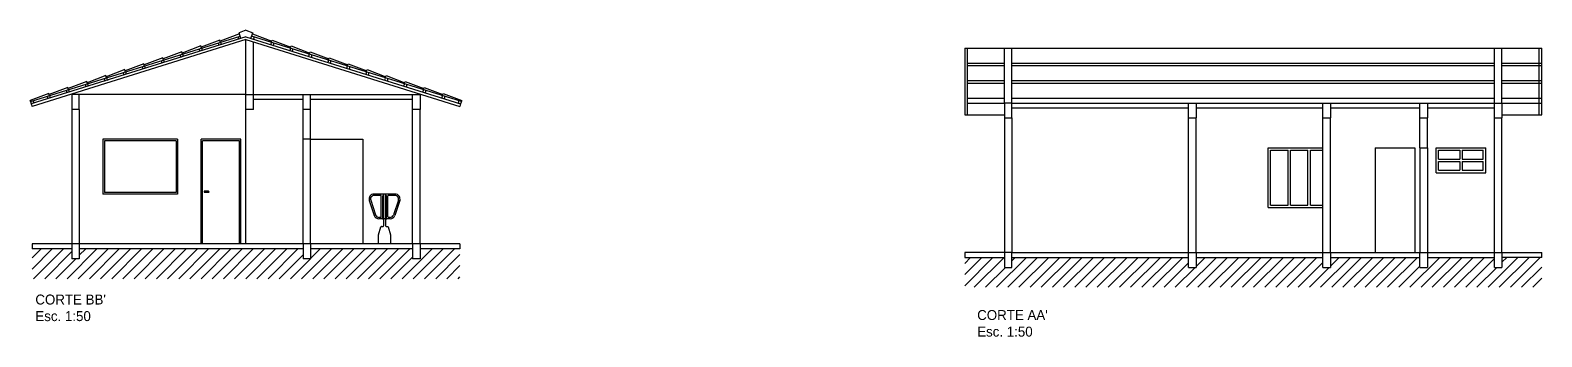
# Model space of a CAD drawing. Header units: millimetres. Extents: x 91.3 to 156.1, y 99.3 to 111.4.
# Drawn here: x 91.26 to 121.65, y 100.04 to 106.2 of the extents above; entities that cross this region are included whole.
import ezdxf

# ---------------------------------------------------------------- set-up
doc = ezdxf.new("R2010")
doc.units = ezdxf.units.MM
for name, color, linetype in [('ESQUADRIAS', 1, 'Continuous'), ('ESTRUTURA', 5, 'Continuous'), ('LAYALT', 4, 'Continuous'), ('NIVEL', 2, 'Continuous')]:
    doc.layers.add(name, color=color, linetype=linetype)

msp = doc.modelspace()

# ---------------------------------------------------------------- hatches: boundary and pattern name
at = {"layer": 'NIVEL'}
h = msp.add_hatch(dxfattribs=at)
h.set_pattern_fill('LINE', color=256, scale=0.05, angle=45, style=0)
h.paths.add_polyline_path([(99.9, 101.81), (99.1, 101.81), (99.1, 101.61), (98.95, 101.61), (98.95, 101.81), (96.9, 101.81), (96.9, 101.61), (96.75, 101.61), (96.75, 101.81), (92.25, 101.81), (92.25, 101.61), (92.1, 101.61), (92.1, 101.81), (91.3, 101.81), (91.3, 101.21), (99.9, 101.21)])
h = msp.add_hatch(dxfattribs=at)
h.set_pattern_fill('LINE', color=256, scale=0.05, angle=45, style=0)
h.paths.add_polyline_path([(121.649, 101.637), (120.849, 101.637), (120.849, 101.437), (120.699, 101.437), (120.699, 101.637), (119.349, 101.637), (119.349, 101.437), (119.199, 101.437), (119.199, 101.637), (117.399, 101.637), (117.399, 101.437), (117.249, 101.437), (117.249, 101.637), (114.699, 101.637), (114.699, 101.437), (114.549, 101.437), (114.549, 101.637), (110.999, 101.637), (110.999, 101.437), (110.849, 101.437), (110.849, 101.637), (110.049, 101.637), (110.049, 101.037), (121.649, 101.037)])

# ---------------------------------------------------------------- linework, layer by layer
for p, q in [((95.6, 104.91), (95.6, 106.01)), ((95.75, 104.91), (95.75, 105.964)), ((110.849, 104.737), (110.849, 105.837)), ((110.849, 105.837), (110.999, 105.837)), ((110.999, 104.737), (110.999, 105.837)), ((120.699, 104.737), (120.699, 105.837)), ((120.699, 105.837), (120.849, 105.837)), ((120.849, 104.737), (120.849, 105.837)), ((95.6, 104.91), (92.25, 104.91)), ((92.1, 104.61), (92.1, 101.91)), ((92.25, 104.61), (92.25, 101.91)), ((96.75, 104.01), (96.75, 104.61)), ((96.9, 104.01), (96.9, 104.61)), ((98.95, 101.91), (98.95, 104.61)), ((99.1, 101.91), (99.1, 104.61)), ((110.849, 104.437), (110.849, 101.737)), ((110.999, 104.437), (110.999, 101.737)), ((114.549, 101.737), (114.549, 104.437)), ((114.699, 101.737), (114.699, 104.437)), ((117.249, 101.737), (117.249, 104.437)), ((117.399, 101.737), (117.399, 104.437)), ((119.199, 103.837), (119.199, 104.437)), ((119.349, 103.837), (119.349, 104.437)), ((120.699, 101.737), (120.699, 104.437)), ((120.849, 101.737), (120.849, 104.437)), ((96.9, 104.01), (96.75, 104.01)), ((119.199, 103.837), (119.349, 103.837))]:
    msp.add_line(p, q)
at = {"layer": 'ESQUADRIAS'}
for p, q in [((95.6, 101.91), (95.6, 104.61)), ((92.725, 104.01), (92.725, 102.91)), ((94.225, 104.01), (92.725, 104.01)), ((94.195, 103.98), (92.755, 103.98)), ((92.755, 103.98), (92.755, 102.94)), ((94.195, 103.98), (94.195, 102.94)), ((94.225, 104.01), (94.225, 102.91)), ((94.7, 101.91), (94.7, 104.01)), ((95.5, 104.01), (94.7, 104.01)), ((94.73, 101.91), (94.73, 103.98)), ((95.47, 103.98), (94.73, 103.98)), ((95.47, 101.91), (95.47, 103.98)), ((95.5, 101.91), (95.5, 104.01)), ((96.75, 101.91), (96.75, 104.01)), ((96.9, 101.91), (96.9, 104.01)), ((96.9, 104.01), (97.95, 104.01)), ((97.95, 104.01), (97.95, 101.91)), ((116.149, 102.637), (116.149, 103.837)), ((116.149, 103.837), (117.249, 103.837)), ((116.199, 103.787), (116.549, 103.787)), ((116.199, 102.687), (116.199, 103.787)), ((116.549, 102.687), (116.549, 103.787)), ((116.599, 102.687), (116.599, 103.787)), ((116.599, 103.787), (116.949, 103.787)), ((116.949, 102.687), (116.949, 103.787)), ((116.999, 102.687), (116.999, 103.787)), ((116.999, 103.787), (117.249, 103.787)), ((118.299, 103.837), (118.299, 101.737)), ((118.299, 103.837), (119.099, 103.837)), ((119.099, 103.837), (119.099, 101.737)), ((119.199, 103.837), (119.199, 101.737)), ((119.349, 103.837), (119.349, 101.737)), ((119.524, 103.337), (119.524, 103.837)), ((119.524, 103.837), (120.524, 103.837)), ((119.574, 103.787), (119.999, 103.787)), ((119.574, 103.612), (119.574, 103.787)), ((119.999, 103.787), (119.999, 103.612)), ((120.049, 103.787), (120.049, 103.612)), ((120.049, 103.787), (120.474, 103.787)), ((120.474, 103.612), (120.474, 103.787)), ((120.524, 103.337), (120.524, 103.837)), ((119.524, 103.337), (120.524, 103.337)), ((119.574, 103.612), (119.999, 103.612)), ((119.574, 103.387), (119.574, 103.562)), ((119.574, 103.562), (119.999, 103.562)), ((119.574, 103.387), (119.999, 103.387)), ((119.999, 103.562), (119.999, 103.387)), ((120.049, 103.612), (120.474, 103.612)), ((120.049, 103.562), (120.049, 103.387)), ((120.049, 103.562), (120.474, 103.562)), ((120.049, 103.387), (120.474, 103.387)), ((120.474, 103.387), (120.474, 103.562)), ((94.225, 102.91), (92.725, 102.91)), ((94.195, 102.94), (92.755, 102.94)), ((94.85, 102.965), (94.76, 102.965)), ((94.76, 102.965), (94.76, 102.945)), ((94.76, 102.945), (94.85, 102.945)), ((94.86, 102.955), (94.86, 102.955)), ((116.149, 102.637), (117.249, 102.637)), ((116.199, 102.687), (116.549, 102.687)), ((116.599, 102.687), (116.949, 102.687)), ((116.999, 102.687), (117.249, 102.687))]:
    msp.add_line(p, q, dxfattribs=at)
for start, end in [(0, 90), (270, 0)]:
    msp.add_arc((94.85, 102.955), 0.01, start, end, dxfattribs=at)
at = {"layer": 'ESTRUTURA'}
for p, q in [((92.25, 104.91), (92.1, 104.91)), ((92.1, 104.91), (92.1, 104.61)), ((92.25, 104.61), (92.25, 104.91)), ((95.6, 104.61), (95.6, 104.91)), ((95.6, 104.91), (99.1, 104.91)), ((95.75, 104.61), (95.75, 104.91)), ((96.75, 104.61), (96.75, 104.91)), ((96.9, 104.61), (96.9, 104.91)), ((98.95, 104.61), (98.95, 104.91)), ((99.1, 104.91), (99.1, 104.61)), ((92.25, 104.61), (92.1, 104.61)), ((95.75, 104.61), (95.6, 104.61)), ((96.75, 104.81), (95.75, 104.81)), ((96.9, 104.61), (96.75, 104.61)), ((98.95, 104.81), (96.9, 104.81)), ((99.1, 104.61), (98.95, 104.61)), ((110.849, 104.737), (110.849, 104.437)), ((110.999, 104.737), (110.849, 104.737)), ((110.999, 104.737), (114.549, 104.737)), ((110.999, 104.437), (110.999, 104.737)), ((110.999, 104.637), (114.549, 104.637)), ((114.549, 104.437), (114.549, 104.737)), ((114.549, 104.737), (114.699, 104.737)), ((114.699, 104.737), (114.699, 104.437)), ((114.699, 104.737), (117.249, 104.737)), ((114.699, 104.637), (117.249, 104.637)), ((117.249, 104.437), (117.249, 104.737)), ((117.249, 104.737), (117.399, 104.737)), ((117.399, 104.737), (117.399, 104.437)), ((117.399, 104.737), (119.199, 104.737)), ((117.399, 104.637), (119.199, 104.637)), ((119.199, 104.437), (119.199, 104.737)), ((119.199, 104.737), (119.349, 104.737)), ((119.349, 104.737), (119.349, 104.437)), ((119.349, 104.737), (120.699, 104.737)), ((119.349, 104.637), (120.699, 104.637)), ((120.699, 104.437), (120.699, 104.737)), ((120.699, 104.737), (120.849, 104.737)), ((120.849, 104.737), (120.849, 104.437)), ((110.849, 104.437), (110.999, 104.437)), ((114.549, 104.437), (114.699, 104.437)), ((117.249, 104.437), (117.399, 104.437)), ((119.199, 104.437), (119.349, 104.437)), ((120.699, 104.437), (120.849, 104.437)), ((99.9, 101.91), (91.3, 101.91)), ((91.3, 101.91), (91.3, 101.81)), ((92.1, 101.81), (91.3, 101.81)), ((92.1, 101.91), (92.1, 101.61)), ((92.25, 101.91), (92.25, 101.61)), ((96.75, 101.81), (92.25, 101.81)), ((96.75, 101.91), (96.75, 101.61)), ((96.9, 101.91), (96.9, 101.61)), ((98.95, 101.81), (96.9, 101.81)), ((98.95, 101.91), (98.95, 101.61)), ((99.1, 101.91), (99.1, 101.61)), ((99.9, 101.81), (99.1, 101.81)), ((99.9, 101.91), (99.9, 101.81)), ((92.25, 101.61), (92.1, 101.61)), ((96.9, 101.61), (96.75, 101.61)), ((99.1, 101.61), (98.95, 101.61)), ((110.049, 101.737), (110.049, 101.637)), ((110.849, 101.737), (110.049, 101.737)), ((110.049, 101.637), (110.849, 101.637)), ((110.999, 101.737), (110.849, 101.737)), ((110.849, 101.737), (110.849, 101.437)), ((110.999, 101.437), (110.999, 101.737)), ((110.999, 101.737), (114.549, 101.737)), ((110.999, 101.637), (114.549, 101.637)), ((114.549, 101.737), (114.699, 101.737)), ((114.549, 101.437), (114.549, 101.737)), ((114.699, 101.737), (114.699, 101.437)), ((114.699, 101.737), (117.249, 101.737)), ((114.699, 101.637), (117.249, 101.637)), ((117.249, 101.737), (117.399, 101.737)), ((117.249, 101.437), (117.249, 101.737)), ((117.399, 101.737), (119.199, 101.737)), ((117.399, 101.737), (117.399, 101.437)), ((117.399, 101.637), (119.199, 101.637)), ((119.199, 101.737), (119.349, 101.737)), ((119.199, 101.437), (119.199, 101.737)), ((119.349, 101.737), (120.699, 101.737)), ((119.349, 101.737), (119.349, 101.437)), ((119.349, 101.637), (120.699, 101.637)), ((120.699, 101.737), (120.849, 101.737)), ((120.699, 101.437), (120.699, 101.737)), ((120.849, 101.737), (120.849, 101.437)), ((120.849, 101.737), (121.649, 101.737)), ((121.649, 101.637), (120.849, 101.637)), ((121.649, 101.637), (121.649, 101.737)), ((110.849, 101.437), (110.999, 101.437)), ((114.549, 101.437), (114.699, 101.437)), ((117.249, 101.437), (117.399, 101.437)), ((119.199, 101.437), (119.349, 101.437)), ((120.699, 101.437), (120.849, 101.437))]:
    msp.add_line(p, q, dxfattribs=at)
at = {"layer": 'LAYALT'}
for p, q in [((91.27, 104.766), (95.485, 106.079)), ((95.6, 106.063), (91.285, 104.718)), ((95.471, 106.126), (95.083, 105.978)), ((95.434, 106.064), (95.449, 106.016)), ((95.6, 106.198), (95.465, 106.146)), ((95.5, 106.032), (95.465, 106.146)), ((95.6, 106.198), (95.736, 106.146)), ((95.6, 106.063), (99.915, 104.718)), ((95.7, 106.032), (95.736, 106.146)), ((99.93, 104.766), (95.715, 106.079)), ((95.729, 106.126), (96.118, 105.978)), ((95.766, 106.064), (95.751, 106.016)), ((95.6, 106.01), (91.3, 104.67)), ((94.311, 105.764), (93.937, 105.621)), ((94.326, 105.716), (94.311, 105.764)), ((94.693, 105.883), (94.319, 105.74)), ((94.656, 105.823), (94.671, 105.776)), ((94.708, 105.835), (94.693, 105.883)), ((95.075, 106.002), (94.701, 105.859)), ((94.706, 105.839), (94.721, 105.791)), ((95.039, 105.94), (95.054, 105.893)), ((95.09, 105.954), (95.075, 106.002)), ((95.089, 105.956), (95.104, 105.908)), ((95.6, 106.01), (99.9, 104.67)), ((96.111, 105.956), (96.096, 105.908)), ((96.11, 105.954), (96.125, 106.002)), ((96.125, 106.002), (96.5, 105.859)), ((96.161, 105.94), (96.146, 105.893)), ((96.495, 105.839), (96.48, 105.791)), ((96.492, 105.835), (96.507, 105.883)), ((96.507, 105.883), (96.882, 105.74)), ((96.545, 105.823), (96.53, 105.776)), ((96.874, 105.716), (96.889, 105.764)), ((96.889, 105.764), (97.264, 105.621)), ((110.049, 105.837), (110.849, 105.837)), ((110.049, 105.837), (110.049, 104.497)), ((110.099, 105.837), (110.099, 104.497)), ((110.999, 105.837), (120.699, 105.837)), ((120.849, 105.837), (121.649, 105.837)), ((121.599, 104.497), (121.599, 105.837)), ((121.649, 104.497), (121.649, 105.837)), ((93.548, 105.526), (93.173, 105.383)), ((93.512, 105.462), (93.527, 105.414)), ((93.562, 105.478), (93.548, 105.526)), ((93.929, 105.645), (93.555, 105.502)), ((93.562, 105.478), (93.577, 105.43)), ((93.893, 105.583), (93.908, 105.535)), ((93.944, 105.597), (93.929, 105.645)), ((93.943, 105.599), (93.958, 105.551)), ((94.276, 105.7), (94.291, 105.652)), ((94.326, 105.716), (94.341, 105.668)), ((96.874, 105.716), (96.859, 105.668)), ((96.924, 105.7), (96.909, 105.652)), ((97.258, 105.599), (97.243, 105.551)), ((97.256, 105.597), (97.271, 105.645)), ((97.271, 105.645), (97.645, 105.502)), ((97.308, 105.583), (97.293, 105.535)), ((97.638, 105.478), (97.623, 105.43)), ((97.638, 105.478), (97.653, 105.526)), ((97.653, 105.526), (98.027, 105.383)), ((97.688, 105.462), (97.673, 105.414)), ((110.099, 105.537), (110.849, 105.537)), ((110.099, 105.487), (110.849, 105.487)), ((110.999, 105.537), (120.699, 105.537)), ((110.999, 105.487), (120.699, 105.487)), ((120.849, 105.537), (121.649, 105.537)), ((120.849, 105.487), (121.649, 105.487)), ((92.402, 105.169), (92.027, 105.026)), ((92.417, 105.121), (92.402, 105.169)), ((92.784, 105.288), (92.409, 105.145)), ((92.749, 105.224), (92.764, 105.176)), ((92.799, 105.24), (92.784, 105.288)), ((93.166, 105.407), (92.791, 105.264)), ((92.799, 105.24), (92.814, 105.192)), ((93.129, 105.345), (93.144, 105.297)), ((93.181, 105.359), (93.166, 105.407)), ((93.179, 105.361), (93.194, 105.313)), ((98.021, 105.361), (98.007, 105.313)), ((98.02, 105.359), (98.035, 105.407)), ((98.035, 105.407), (98.409, 105.264)), ((98.071, 105.345), (98.057, 105.297)), ((98.402, 105.24), (98.387, 105.192)), ((98.402, 105.24), (98.417, 105.288)), ((98.417, 105.288), (98.791, 105.145)), ((98.452, 105.224), (98.437, 105.176)), ((98.784, 105.121), (98.799, 105.169)), ((98.799, 105.169), (99.173, 105.026)), ((110.099, 105.187), (110.849, 105.187)), ((110.099, 105.137), (110.849, 105.137)), ((110.999, 105.187), (120.699, 105.187)), ((110.999, 105.137), (120.699, 105.137)), ((120.849, 105.187), (121.649, 105.187)), ((120.849, 105.137), (121.649, 105.137)), ((91.638, 104.931), (91.264, 104.788)), ((91.601, 104.869), (91.616, 104.821)), ((91.653, 104.883), (91.638, 104.931)), ((92.02, 105.05), (91.646, 104.907)), ((91.651, 104.885), (91.666, 104.837)), ((91.985, 104.986), (92, 104.938)), ((92.035, 105.002), (92.02, 105.05)), ((92.035, 105.002), (92.05, 104.954)), ((92.365, 105.107), (92.38, 105.059)), ((92.415, 105.123), (92.43, 105.075)), ((98.785, 105.123), (98.77, 105.075)), ((98.835, 105.107), (98.82, 105.059)), ((99.166, 105.002), (99.151, 104.954)), ((99.166, 105.002), (99.18, 105.05)), ((99.18, 105.05), (99.555, 104.907)), ((99.216, 104.986), (99.201, 104.938)), ((99.549, 104.885), (99.534, 104.837)), ((99.547, 104.883), (99.562, 104.931)), ((99.562, 104.931), (99.937, 104.788)), ((99.599, 104.869), (99.584, 104.821)), ((110.099, 104.837), (110.849, 104.837)), ((110.999, 104.837), (120.699, 104.837)), ((120.849, 104.837), (121.649, 104.837)), ((91.271, 104.764), (91.264, 104.788)), ((91.27, 104.766), (91.285, 104.718)), ((91.335, 104.734), (91.285, 104.718)), ((91.285, 104.718), (91.3, 104.67)), ((91.32, 104.782), (91.335, 104.734)), ((99.88, 104.782), (99.865, 104.734)), ((99.865, 104.734), (99.915, 104.718)), ((99.915, 104.718), (99.9, 104.67)), ((99.93, 104.766), (99.915, 104.718)), ((99.929, 104.764), (99.937, 104.788)), ((110.099, 104.737), (110.849, 104.737)), ((120.849, 104.737), (121.649, 104.737)), ((110.049, 104.497), (110.849, 104.497)), ((120.849, 104.497), (121.649, 104.497)), ((98.08, 102.779), (98.179, 102.479)), ((98.108, 102.789), (98.207, 102.489)), ((98.356, 102.91), (98.174, 102.91)), ((98.31, 102.88), (98.174, 102.88)), ((98.32, 102.45), (98.32, 102.87)), ((98.35, 102.42), (98.35, 102.87)), ((98.366, 102.88), (98.36, 102.88)), ((98.366, 102.9), (98.366, 102.42)), ((98.396, 102.91), (98.376, 102.91)), ((98.406, 102.9), (98.406, 102.42)), ((98.413, 102.88), (98.406, 102.88)), ((98.598, 102.91), (98.416, 102.91)), ((98.423, 102.42), (98.423, 102.87)), ((98.453, 102.45), (98.453, 102.87)), ((98.598, 102.88), (98.463, 102.88)), ((98.664, 102.789), (98.565, 102.489)), ((98.693, 102.779), (98.594, 102.479)), ((98.31, 102.44), (98.273, 102.44)), ((98.34, 102.41), (98.273, 102.41)), ((98.366, 102.42), (98.366, 102.323)), ((98.396, 102.41), (98.376, 102.41)), ((98.406, 102.42), (98.406, 102.305)), ((98.499, 102.41), (98.433, 102.41)), ((98.499, 102.44), (98.463, 102.44)), ((98.267, 102.087), (98.314, 102.253)), ((98.324, 102.26), (98.356, 102.26)), ((98.366, 102.323), (98.366, 102.27)), ((98.406, 102.305), (98.406, 102.27)), ((98.416, 102.26), (98.449, 102.26)), ((98.458, 102.253), (98.506, 102.087)), ((98.266, 101.91), (98.266, 102.084)), ((98.506, 102.084), (98.506, 101.91))]:
    msp.add_line(p, q, dxfattribs=at)
for centre, radius, start, end in [((98.174, 102.81), 0.1, 90, 198.2612), ((98.174, 102.81), 0.07, 90, 198.2612), ((98.31, 102.87), 0.01, 360, 90), ((98.36, 102.87), 0.01, 90, 180), ((98.356, 102.9), 0.01, 0, 90), ((98.376, 102.9), 0.01, 90, 180), ((98.396, 102.9), 0.01, 0, 90), ((98.416, 102.9), 0.01, 90, 180), ((98.413, 102.87), 0.01, 0, 90), ((98.463, 102.87), 0.01, 90, 180), ((98.598, 102.81), 0.1, 341.7371, 90), ((98.598, 102.81), 0.07, 341.7371, 90), ((98.273, 102.51), 0.1, 198.2612, 270), ((98.273, 102.51), 0.07, 198.2612, 270), ((98.31, 102.45), 0.01, 270, 0), ((98.34, 102.42), 0.01, 270, 0), ((98.376, 102.42), 0.01, 180, 270), ((98.396, 102.42), 0.01, 270, 0), ((98.433, 102.42), 0.01, 180, 270), ((98.463, 102.45), 0.01, 180, 270), ((98.499, 102.51), 0.07, 270, 341.7371), ((98.499, 102.51), 0.1, 270, 341.7371), ((98.324, 102.25), 0.01, 90, 164.0546), ((98.356, 102.27), 0.01, 270, 0), ((98.416, 102.27), 0.01, 180, 270), ((98.449, 102.25), 0.01, 15.9454, 90), ((98.276, 102.084), 0.01, 164.0546, 180), ((98.496, 102.084), 0.01, 360, 15.9454)]:
    msp.add_arc(centre, radius, start, end, dxfattribs=at)

# ---------------------------------------------------------------- texts
at = {"layer": 'ESQUADRIAS'}
for s, p in [("CORTE BB'", (91.367, 100.691)), ("CORTE AA'", (110.3, 100.38)), ('Esc. 1:50', (91.367, 100.358)), ('Esc. 1:50', (110.3, 100.047))]:
    msp.add_text(s, height=0.2, dxfattribs=at).set_placement(p)

doc.saveas('drawing.dxf')
